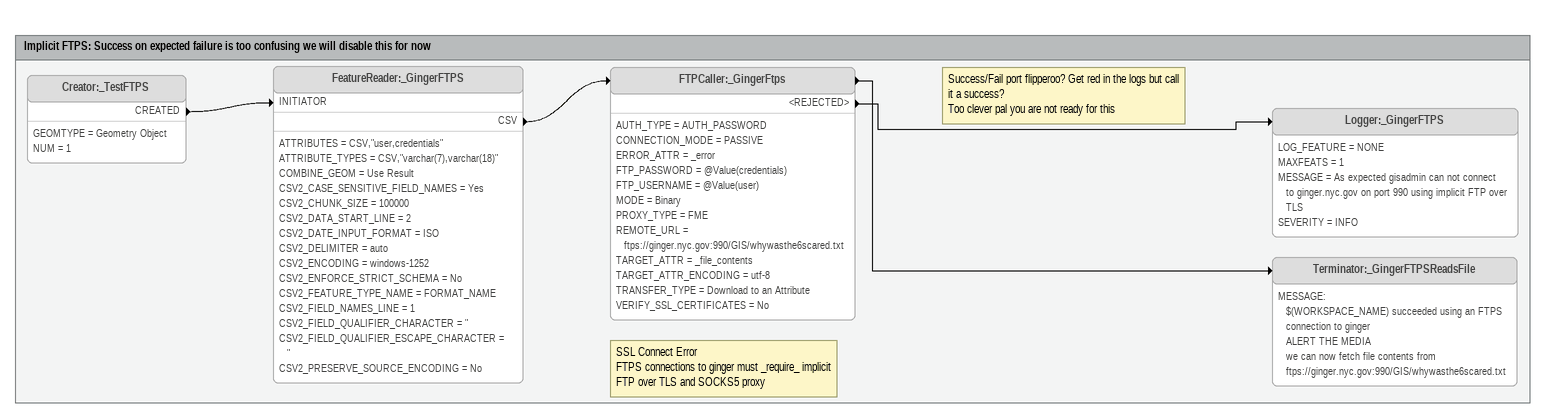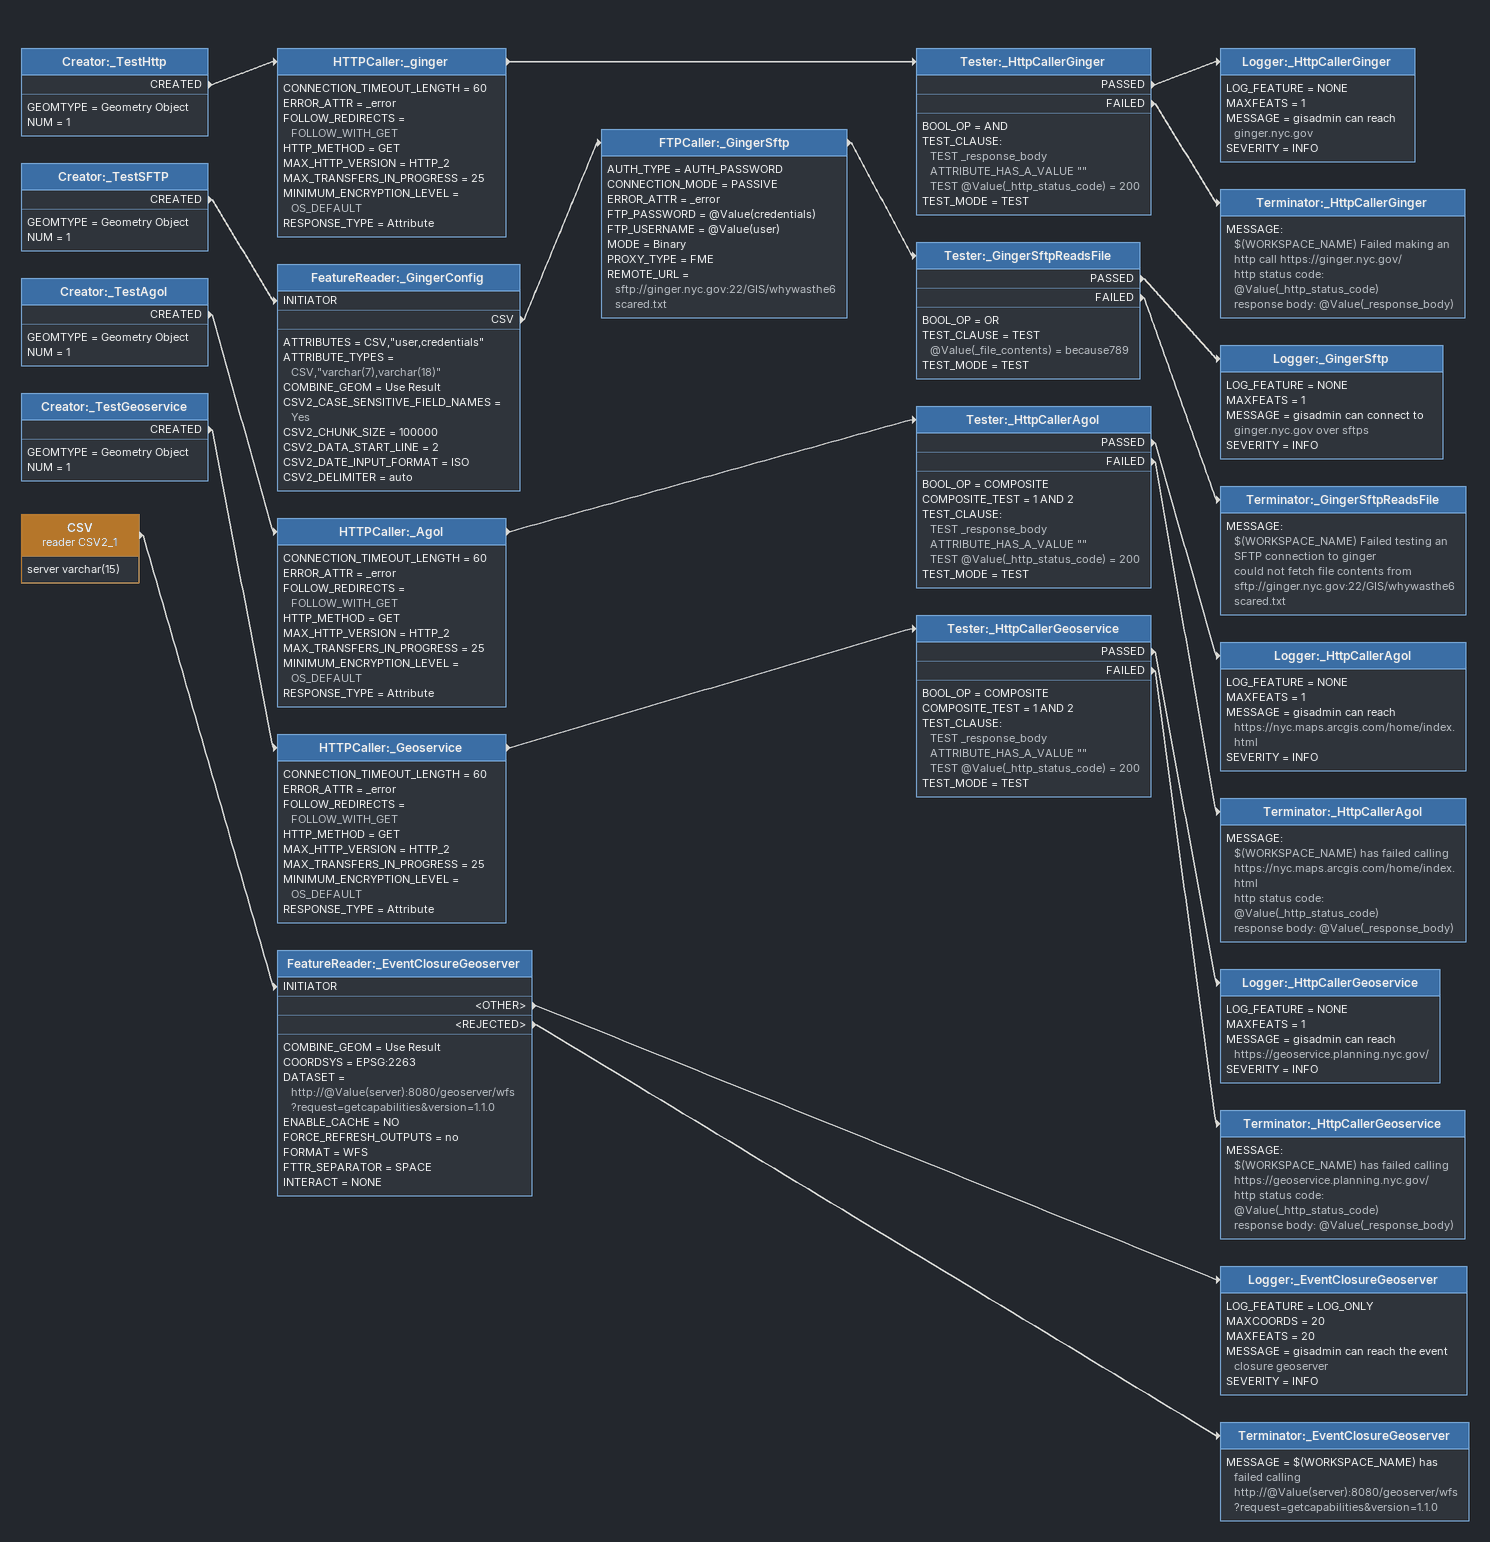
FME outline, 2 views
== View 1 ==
Bookmark: Implicit FTPS: Success on expected failure is too confusing we will disable this for now
Creator:_TestFTPS [off]
    GEOMTYPE = Geometry Object
    NUM = 1
    CREATED -> FeatureReader:_GingerFTPS [INITIATOR]
FeatureReader:_GingerFTPS [off]
    ATTRIBUTES = CSV,"user,credentials"
    ATTRIBUTE_TYPES = CSV,"varchar(7),varchar(18)"
    COMBINE_GEOM = Use Result
    CSV2_CASE_SENSITIVE_FIELD_NAMES = Yes
    CSV2_CHUNK_SIZE = 100000
    CSV2_DATA_START_LINE = 2
    CSV2_DATE_INPUT_FORMAT = ISO
    CSV2_DELIMITER = auto
    CSV2_ENCODING = windows-1252
    CSV2_ENFORCE_STRICT_SCHEMA = No
    CSV2_FEATURE_TYPE_NAME = FORMAT_NAME
    CSV2_FIELD_NAMES_LINE = 1
    CSV2_FIELD_QUALIFIER_CHARACTER = "
    CSV2_FIELD_QUALIFIER_ESCAPE_CHARACTER = "
    CSV2_PRESERVE_SOURCE_ENCODING = No
    CSV -> FTPCaller:_GingerFtps
Note: SSL Connect Error / FTPS connections to ginger must _require_ implicit FTP over TLS and SOCKS5 proxy
FTPCaller:_GingerFtps [off]
    AUTH_TYPE = AUTH_PASSWORD
    CONNECTION_MODE = PASSIVE
    ERROR_ATTR = _error
    FTP_PASSWORD = @Value(credentials)
    FTP_USERNAME = @Value(user)
    MODE = Binary
    PROXY_TYPE = FME
    REMOTE_URL = ftps://ginger.nyc.gov:990/GIS/whywasthe6scared.txt
    TARGET_ATTR = _file_contents
    TARGET_ATTR_ENCODING = utf-8
    TRANSFER_TYPE = Download to an Attribute
    VERIFY_SSL_CERTIFICATES = No
    -> Terminator:_GingerFTPSReadsFile
    <REJECTED> -> Logger:_GingerFTPS
Note: Success/Fail port flipperoo? Get red in the logs but call it a success? / Too clever pal you are not ready for this
Logger:_GingerFTPS [off]
    LOG_FEATURE = NONE
    MAXFEATS = 1
    MESSAGE = As expected gisadmin can not connect to ginger.nyc.gov on port 990 using implicit FTP over TLS
    SEVERITY = INFO
Terminator:_GingerFTPSReadsFile [off]
    MESSAGE:
      $(WORKSPACE_NAME) succeeded using an FTPS connection to ginger
      ALERT THE MEDIA
      we can now fetch file contents from ftps://ginger.nyc.gov:990/GIS/whywasthe6scared.txt

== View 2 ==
Creator:_TestAgol
    GEOMTYPE = Geometry Object
    NUM = 1
    CREATED -> HTTPCaller:_Agol
HTTPCaller:_Agol
    CONNECTION_TIMEOUT_LENGTH = 60
    ERROR_ATTR = _error
    FOLLOW_REDIRECTS = FOLLOW_WITH_GET
    HTTP_METHOD = GET
    MAX_HTTP_VERSION = HTTP_2
    MAX_TRANSFERS_IN_PROGRESS = 25
    MINIMUM_ENCRYPTION_LEVEL = OS_DEFAULT
    RESPONSE_TYPE = Attribute
    -> Tester:_HttpCallerAgol
Tester:_HttpCallerAgol
    BOOL_OP = COMPOSITE
    COMPOSITE_TEST = 1 AND 2
    TEST_CLAUSE:
      TEST _response_body ATTRIBUTE_HAS_A_VALUE ""
      TEST @Value(_http_status_code) = 200
    TEST_MODE = TEST
    PASSED -> Logger:_HttpCallerAgol
    FAILED -> Terminator:_HttpCallerAgol
Logger:_HttpCallerAgol
    LOG_FEATURE = NONE
    MAXFEATS = 1
    MESSAGE = gisadmin can reach https://nyc.maps.arcgis.com/home/index.html
    SEVERITY = INFO
Terminator:_HttpCallerAgol
    MESSAGE:
      $(WORKSPACE_NAME) has failed calling https://nyc.maps.arcgis.com/home/index.html
      http status code: @Value(_http_status_code)
      response body: @Value(_response_body)
Creator:_TestGeoservice
    GEOMTYPE = Geometry Object
    NUM = 1
    CREATED -> HTTPCaller:_Geoservice
HTTPCaller:_Geoservice
    CONNECTION_TIMEOUT_LENGTH = 60
    ERROR_ATTR = _error
    FOLLOW_REDIRECTS = FOLLOW_WITH_GET
    HTTP_METHOD = GET
    MAX_HTTP_VERSION = HTTP_2
    MAX_TRANSFERS_IN_PROGRESS = 25
    MINIMUM_ENCRYPTION_LEVEL = OS_DEFAULT
    RESPONSE_TYPE = Attribute
    -> Tester:_HttpCallerGeoservice
Tester:_HttpCallerGeoservice
    BOOL_OP = COMPOSITE
    COMPOSITE_TEST = 1 AND 2
    TEST_CLAUSE:
      TEST _response_body ATTRIBUTE_HAS_A_VALUE ""
      TEST @Value(_http_status_code) = 200
    TEST_MODE = TEST
    PASSED -> Logger:_HttpCallerGeoservice
    FAILED -> Terminator:_HttpCallerGeoservice
Logger:_HttpCallerGeoservice
    LOG_FEATURE = NONE
    MAXFEATS = 1
    MESSAGE = gisadmin can reach https://geoservice.planning.nyc.gov/
    SEVERITY = INFO
Terminator:_HttpCallerGeoservice
    MESSAGE:
      $(WORKSPACE_NAME) has failed calling https://geoservice.planning.nyc.gov/
      http status code: @Value(_http_status_code)
      response body: @Value(_response_body)
CSV (reader CSV2_1)
    attributes: server varchar(15)
    -> FeatureReader:_EventClosureGeoserver [INITIATOR]
FeatureReader:_EventClosureGeoserver
    COMBINE_GEOM = Use Result
    COORDSYS = EPSG:2263
    DATASET = http://@Value(server):8080/geoserver/wfs?request=getcapabilities&version=1.1.0
    ENABLE_CACHE = NO
    FORCE_REFRESH_OUTPUTS = no
    FORMAT = WFS
    FTTR_SEPARATOR = SPACE
    INTERACT = NONE
    <OTHER> -> Logger:_EventClosureGeoserver
    <REJECTED> -> Terminator:_EventClosureGeoserver
Logger:_EventClosureGeoserver
    LOG_FEATURE = LOG_ONLY
    MAXCOORDS = 20
    MAXFEATS = 20
    MESSAGE = gisadmin can reach the event closure geoserver
    SEVERITY = INFO
Terminator:_EventClosureGeoserver
    MESSAGE = $(WORKSPACE_NAME) has failed calling http://@Value(server):8080/geoserver/wfs?request=getcapabilities&version=1.1.0
Creator:_TestHttp
    GEOMTYPE = Geometry Object
    NUM = 1
    CREATED -> HTTPCaller:_ginger
HTTPCaller:_ginger
    CONNECTION_TIMEOUT_LENGTH = 60
    ERROR_ATTR = _error
    FOLLOW_REDIRECTS = FOLLOW_WITH_GET
    HTTP_METHOD = GET
    MAX_HTTP_VERSION = HTTP_2
    MAX_TRANSFERS_IN_PROGRESS = 25
    MINIMUM_ENCRYPTION_LEVEL = OS_DEFAULT
    RESPONSE_TYPE = Attribute
    -> Tester:_HttpCallerGinger
Tester:_HttpCallerGinger
    BOOL_OP = AND
    TEST_CLAUSE:
      TEST _response_body ATTRIBUTE_HAS_A_VALUE ""
      TEST @Value(_http_status_code) = 200
    TEST_MODE = TEST
    PASSED -> Logger:_HttpCallerGinger
    FAILED -> Terminator:_HttpCallerGinger
Logger:_HttpCallerGinger
    LOG_FEATURE = NONE
    MAXFEATS = 1
    MESSAGE = gisadmin can reach ginger.nyc.gov
    SEVERITY = INFO
Terminator:_HttpCallerGinger
    MESSAGE:
      $(WORKSPACE_NAME) Failed making an http call https://ginger.nyc.gov/
      http status code: @Value(_http_status_code)
      response body: @Value(_response_body)
Creator:_TestSFTP
    GEOMTYPE = Geometry Object
    NUM = 1
    CREATED -> FeatureReader:_GingerConfig [INITIATOR]
FeatureReader:_GingerConfig
    ATTRIBUTES = CSV,"user,credentials"
    ATTRIBUTE_TYPES = CSV,"varchar(7),varchar(18)"
    COMBINE_GEOM = Use Result
    CSV2_CASE_SENSITIVE_FIELD_NAMES = Yes
    CSV2_CHUNK_SIZE = 100000
    CSV2_DATA_START_LINE = 2
    CSV2_DATE_INPUT_FORMAT = ISO
    CSV2_DELIMITER = auto
    CSV -> FTPCaller:_GingerSftp
FTPCaller:_GingerSftp
    AUTH_TYPE = AUTH_PASSWORD
    CONNECTION_MODE = PASSIVE
    ERROR_ATTR = _error
    FTP_PASSWORD = @Value(credentials)
    FTP_USERNAME = @Value(user)
    MODE = Binary
    PROXY_TYPE = FME
    REMOTE_URL = sftp://ginger.nyc.gov:22/GIS/whywasthe6scared.txt
    -> Tester:_GingerSftpReadsFile
Tester:_GingerSftpReadsFile
    BOOL_OP = OR
    TEST_CLAUSE = TEST @Value(_file_contents) = because789
    TEST_MODE = TEST
    PASSED -> Logger:_GingerSftp
    FAILED -> Terminator:_GingerSftpReadsFile
Logger:_GingerSftp
    LOG_FEATURE = NONE
    MAXFEATS = 1
    MESSAGE = gisadmin can connect to ginger.nyc.gov over sftps
    SEVERITY = INFO
Terminator:_GingerSftpReadsFile
    MESSAGE:
      $(WORKSPACE_NAME) Failed testing an SFTP connection to ginger
      could not fetch file contents from
      sftp://ginger.nyc.gov:22/GIS/whywasthe6scared.txt
